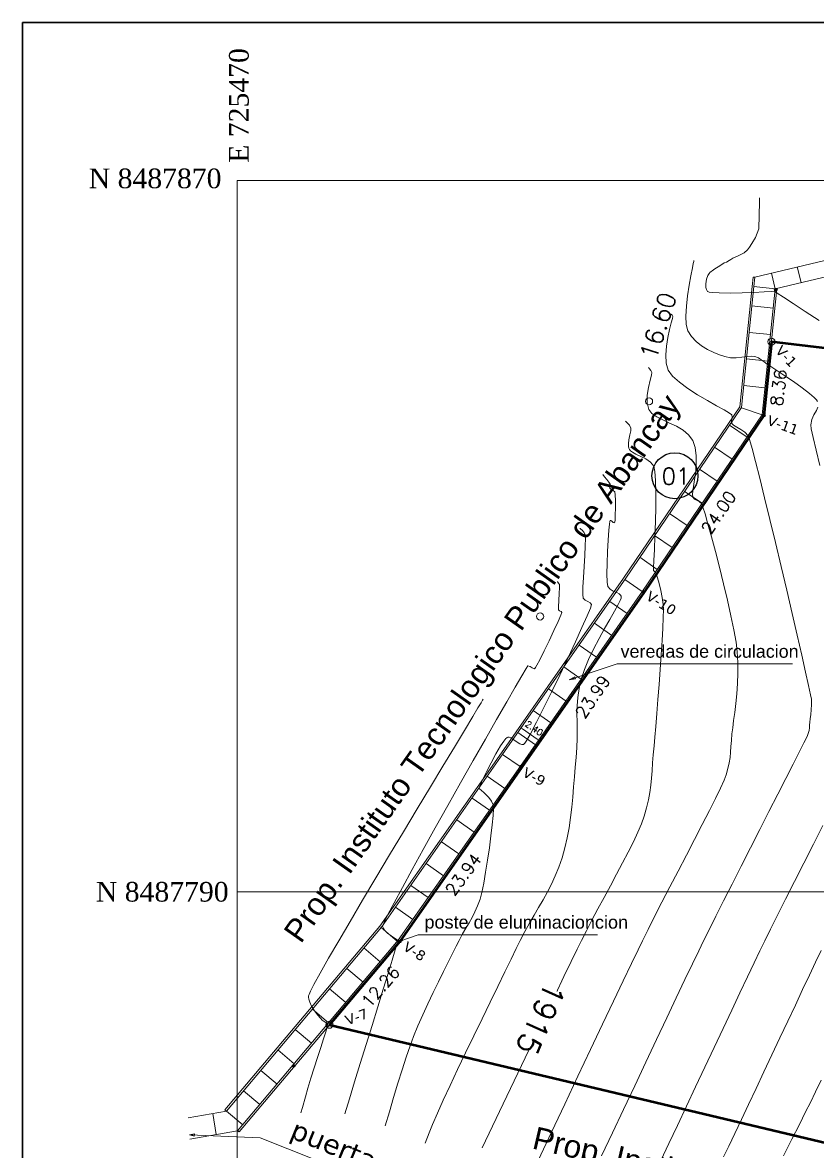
# Model space of a CAD drawing. Header units: metres. Extents: x 717911 to 838331, y 8495011 to 8501478.
# Drawn here: x 837811 to 837900.4, y 8496210 to 8496336.9 of the extents above; entities that cross this region are included whole.
import ezdxf

# ---------------------------------------------------------------- set-up
doc = ezdxf.new("R2010")
doc.units = ezdxf.units.M
doc.linetypes.add('ACAD_ISO02W100', pattern=[15, 12, -3])
doc.linetypes.add('HIDDEN2', pattern=[4.7625, 3.175, -1.5875])
for name, color, linetype, lineweight in [('1-blanco', 7, 'Continuous', 25), ('A-ACOTACION', 7, 'Continuous', 9), ('ACERO LONG', 211, 'Continuous', 35), ('Calles_Proy(0.015)', 151, 'ACAD_ISO02W100', 15), ('Cimientos', 1, 'Continuous', 50), ('COORD', 7, 'Continuous', 0), ('Cota de Nivel', 7, 'Continuous', 0), ('EICers.Inodoros', 190, 'Continuous', 0), ('linea de piso', 140, 'Continuous', 13), ('lotes', 2, 'Continuous', 13), ('lotes-R', 7, 'Continuous', 0), ('Structural - Grid_Pen_No__15', 214, 'Continuous', 25), ('vanos', 145, 'Continuous', 9)]:
    doc.layers.add(name, color=color, linetype=linetype, lineweight=lineweight)
doc.layers.add('2D Drafting - General_Pen_No__102', color=7, linetype='Continuous', lineweight=13, true_color=0xcccccc)
doc.layers.add('C-TOPO-MINR-N', color=7, linetype='Continuous', lineweight=0, true_color=0x346a34)
for name, color, linetype in [('AMBIENTA', 6, 'Continuous'), ('GRILLA', 7, 'Continuous'), ('SOMBREADO', 7, 'Continuous')]:
    doc.layers.add(name, color=color, linetype=linetype)
doc.styles.add('2mm', font='verdana.ttf', dxfattribs={"height": 8})
doc.styles.add('L120', font='times.ttf', dxfattribs={"height": 3})
doc.styles.add('NUMERACION', font='verdana.ttf', dxfattribs={"height": 2.5})
doc.styles.get("Standard").update_dxf_attribs({"font": 'simplex.shx'})

# ---------------------------------------------------------------- blocks, each defined once
blk = doc.blocks.new('_Dot')
at = {"color": 0, "linetype": 'ByBlock', "lineweight": -2}
blk.add_line((-0.5, 0), (-1, 0), dxfattribs=at)
at = {"color": 0, "linetype": 'ByBlock', "const_width": 0.5}
blk.add_lwpolyline([(-0.25, 0, 1), (0.25, 0, 1)], format="xyb", close=True, dxfattribs=at)

msp = doc.modelspace()

# ---------------------------------------------------------------- linework, layer by layer
at = {"layer": '2D Drafting - General_Pen_No__102', "color": 8, "linetype": 'Continuous', "lineweight": 0, "flags": 128}
for points, elevation in [([(837893.368, 8496308.316), (837919.178, 8496314.459)], -1920), ([(837895.647, 8496307.008), (837919.595, 8496312.708)], -1920), ([(837898.566, 8496307.702), (837898.149, 8496309.453)], -1920), ([(837893.368, 8496308.316), (837893.167, 8496308.316)], -1920), ([(837895.647, 8496307.008), (837895.23, 8496308.759)], -1920), ([(837895.647, 8496307.008), (837893.259, 8496307.251)], -1920), ([(837895.425, 8496304.826), (837893.037, 8496305.069)], -1920), ([(837895.121, 8496301.841), (837892.733, 8496302.084)], -1920), ([(837894.817, 8496298.857), (837892.429, 8496299.1)], -1920), ([(837894.513, 8496295.872), (837892.125, 8496296.115)], -1920), ([(837894.202, 8496292.802), (837891.871, 8496293.618)], -1920), ([(837892.512, 8496290.314), (837890.526, 8496291.662)], -1920), ([(837890.828, 8496287.832), (837888.842, 8496289.179)], -1920), ([(837889.143, 8496285.349), (837887.157, 8496286.697)], -1920), ([(837887.459, 8496282.867), (837885.473, 8496284.215)], -1920), ([(837885.774, 8496280.384), (837883.788, 8496281.732)], -1920), ([(837884.09, 8496277.902), (837882.104, 8496279.25)], -1920), ([(837882.405, 8496275.419), (837880.44, 8496276.797)], -1920), ([(837880.72, 8496272.937), (837878.755, 8496274.314)], -1920), ([(837879.003, 8496270.477), (837877.069, 8496271.832)], -1920), ([(837877.285, 8496268.017), (837875.347, 8496269.376)], -1920), ([(837875.568, 8496265.557), (837873.626, 8496266.919)], -1920), ([(837873.851, 8496263.098), (837871.904, 8496264.462)], -1920), ([(837872.147, 8496260.628), (837870.182, 8496262.006)], -1920), ([(837870.425, 8496258.172), (837868.46, 8496259.549)], -1920), ([(837868.703, 8496255.715), (837866.738, 8496257.093)], -1920), ([(837866.981, 8496253.258), (837865.016, 8496254.636)], -1920), ([(837865.259, 8496250.802), (837863.294, 8496252.179)], -1920), ([(837863.537, 8496248.345), (837861.572, 8496249.723)], -1920), ([(837861.815, 8496245.889), (837859.85, 8496247.266)], -1920), ([(837860.093, 8496243.432), (837858.128, 8496244.81)], -1920), ([(837858.371, 8496240.975), (837856.406, 8496242.353)], -1920), ([(837856.649, 8496238.519), (837854.684, 8496239.896)], -1920), ([(837854.927, 8496236.062), (837852.962, 8496237.44)], -1920), ([(837851.354, 8496235.151), (837853.188, 8496233.604)], -1920), ([(837849.42, 8496232.858), (837851.255, 8496231.311)], -1920), ([(837847.486, 8496230.564), (837849.321, 8496229.017)], -1920), ([(837845.552, 8496228.271), (837847.387, 8496226.724)], -1920), ([(837843.619, 8496225.977), (837845.453, 8496224.43)], -1920), ([(837841.685, 8496223.683), (837843.52, 8496222.136)], -1920), ([(837839.751, 8496221.39), (837841.586, 8496219.843)], -1920), ([(837837.817, 8496219.096), (837839.652, 8496217.549)], -1920), ([(837835.884, 8496216.802), (837837.719, 8496215.255)], -1920), ([(837829.672, 8496213.77), (837833.95, 8496214.509)], 0.963), ([(837832.82, 8496211.878), (837832.412, 8496214.243)], 0.963), ([(837833.95, 8496214.509), (837833.797, 8496214.638)], -1920), ([(837833.95, 8496214.509), (837835.785, 8496212.962)], -1920), ([(837829.85, 8496211.365), (837835.221, 8496212.293)], 0.963), ([(837835.221, 8496212.293), (837835.374, 8496212.164)], -1920)]:
    msp.add_lwpolyline(points, dxfattribs=dict(at, elevation=elevation))
at = {"layer": '2D Drafting - General_Pen_No__102', "linetype": 'Continuous', "lineweight": 9, "elevation": -1920, "flags": 128}
msp.add_lwpolyline([(837895.647, 8496307.008), (837895.848, 8496307.008)], dxfattribs=at)
at = {"layer": 'A-ACOTACION', "lineweight": 30, "flags": 128}
msp.add_lwpolyline([(837811.039, 8496336.937), (838331.239, 8496336.937), (838331.239, 8495954.437), (837811.039, 8495954.437), (837811.039, 8496336.937)], dxfattribs=at)
at = {"layer": 'ACERO LONG', "color": 2, "linetype": 'Continuous', "lineweight": 9}
for p, q in [((837867.202, 8496257.768, 0.963), (837867.174, 8496257.727, 0.963)), ((837869.17, 8496256.394, 0.963), (837869.142, 8496256.353, 0.963))]:
    msp.add_line(p, q, dxfattribs=at)
at = {"layer": 'AMBIENTA', "lineweight": 0, "elevation": 0.963, "flags": 128}
for points in [[(837837.738, 8496211.505), (837829.814, 8496211.86), (837830.352, 8496211.973), (837830.332, 8496211.709), (837829.814, 8496211.86)], [(837862.837, 8496201.519), (837837.738, 8496211.505)]]:
    msp.add_lwpolyline(points, dxfattribs=at)
at = {"layer": 'C-TOPO-MINR-N', "lineweight": 5, "elevation": 0.963, "flags": 128}
for points in [[(837835.162, 8496179.185), (837835.162, 8496319.185)], [(837995.162, 8496319.185), (837835.162, 8496319.185)], [(837835.162, 8496239.185), (837995.162, 8496239.185)]]:
    msp.add_lwpolyline(points, dxfattribs=at)
at = {"layer": 'Cimientos', "color": 1, "lineweight": 5}
for centre in [(837895.241, 8496301.047, 1921.926), (837881.484, 8496294.334, 1921.926), (837869.229, 8496270.141, 1921.926), (837845.54, 8496224.222, 1921.926)]:
    msp.add_circle(centre, 0.4, dxfattribs=at)
at = {"layer": 'EICers.Inodoros', "color": 1, "linetype": 'Continuous', "lineweight": 0, "elevation": -5, "flags": 128}
msp.add_lwpolyline([(837862.719, 8496210.375), (837862.72, 8496210.377), (837863.869, 8496212.803), (837865.073, 8496215.336), (837866.304, 8496217.919), (837867.534, 8496220.497), (837868.737, 8496223.014), (837869.886, 8496225.413), (837870.953, 8496227.639), (837871.912, 8496229.635), (837872.736, 8496231.345), (837873.398, 8496232.713), (837873.87, 8496233.683), (837874.429, 8496234.797), (837875.052, 8496235.991), (837875.72, 8496237.243), (837876.417, 8496238.534), (837877.126, 8496239.84), (837877.827, 8496241.143), (837878.505, 8496242.419), (837879.142, 8496243.647), (837879.72, 8496244.807), (837880.222, 8496245.878), (837880.63, 8496246.837), (837880.928, 8496247.664), (837881.204, 8496248.625), (837881.412, 8496249.515), (837881.564, 8496250.354), (837881.674, 8496251.166), (837881.755, 8496251.973), (837881.819, 8496252.797), (837881.88, 8496253.662), (837881.95, 8496254.588), (837882.044, 8496255.6), (837882.135, 8496256.553), (837882.242, 8496257.781), (837882.36, 8496259.22), (837882.484, 8496260.81), (837882.609, 8496262.487), (837882.729, 8496264.191), (837882.84, 8496265.86), (837882.936, 8496267.43), (837883.013, 8496268.841), (837883.065, 8496270.03), (837883.087, 8496270.936), (837883.075, 8496271.497), (837882.97, 8496272.27), (837882.804, 8496273.073), (837882.611, 8496273.833), (837882.424, 8496274.476), (837882.277, 8496274.931), (837882.204, 8496275.123), (837882.088, 8496275.208), (837881.98, 8496275.294), (837881.987, 8496275.613), (837882.022, 8496276.444), (837882.074, 8496277.666), (837882.133, 8496279.159), (837882.187, 8496280.802), (837882.226, 8496282.475), (837882.239, 8496284.056), (837882.214, 8496285.426), (837882.141, 8496286.464), (837882.009, 8496287.049), (837881.638, 8496287.51), (837881.125, 8496287.861), (837880.551, 8496288.141), (837879.994, 8496288.395), (837879.614, 8496288.606), (837879.394, 8496288.784), (837879.288, 8496288.917), (837879.248, 8496288.988), (837879.212, 8496289.079), (837879.165, 8496289.272), (837879.149, 8496289.585), (837879.201, 8496290.023), (837879.325, 8496290.556), (837879.435, 8496291.01), (837879.448, 8496291.319), (837879.271, 8496291.647), (837879.028, 8496291.913), (837878.839, 8496292.109)], dxfattribs=at)
at = {"layer": 'EICers.Inodoros', "color": 1, "linetype": 'Continuous', "lineweight": 0, "flags": 128}
msp.add_lwpolyline([(837896.593, 8496209.466), (837897.548, 8496211.352), (837898.387, 8496213.017), (837899.086, 8496214.412), (837899.622, 8496215.491), (837900.2, 8496216.676), (837900.832, 8496217.989)], dxfattribs=at)
at = {"layer": 'GRILLA', "color": 8}
msp.add_circle((837884.386, 8496285.963), 2.586, dxfattribs=at)
at = {"layer": 'linea de piso', "color": 4, "linetype": 'Continuous', "lineweight": 0}
msp.add_line((837867.252, 8496257.489, 0.963), (837868.892, 8496256.344, 0.963), dxfattribs=at)
at = {"layer": 'linea de piso', "color": 4, "linetype": 'Continuous', "lineweight": 0, "elevation": 0.963, "flags": 128}
for points in [[(837877.893, 8496264.825), (837872.483, 8496263.019)], [(837877.893, 8496264.825), (837897.604, 8496264.825)], [(837872.483, 8496263.019), (837873.128, 8496263.367), (837873.167, 8496263.248), (837873.208, 8496263.131), (837872.483, 8496263.019)], [(837855.536, 8496234.32), (837853.439, 8496233.623)], [(837855.536, 8496234.32), (837853.439, 8496233.623)], [(837855.536, 8496234.32), (837875.681, 8496234.32)], [(837855.536, 8496234.32), (837875.681, 8496234.32)], [(837853.439, 8496233.623), (837853.69, 8496233.763), (837853.707, 8496233.712), (837853.728, 8496233.649), (837853.439, 8496233.623)], [(837853.439, 8496233.623), (837853.69, 8496233.763), (837853.707, 8496233.712), (837853.728, 8496233.649), (837853.439, 8496233.623)]]:
    msp.add_lwpolyline(points, dxfattribs=at)
at = {"layer": 'linea de piso', "color": 1, "linetype": 'Continuous', "lineweight": 40}
for centre in [(837895.738, 8496306.905, -1920), (837894.394, 8496292.732, -3.037), (837880.832, 8496272.923, -1920), (837867.101, 8496253.254, -1920), (837853.444, 8496233.597, -3.037), (837841.517, 8496219.603, -1920)]:
    msp.add_circle(centre, 0.1, dxfattribs=at)
at = {"layer": 'vanos', "linetype": 'Continuous', "lineweight": 0, "flags": 128}
for points, elevation in [([(837900.608, 8496303.42), (837899.048, 8496304.459), (837897.68, 8496305.355), (837896.592, 8496306.057), (837895.874, 8496306.516), (837895.614, 8496306.68), (837895.56, 8496306.714), (837895.25, 8496306.696), (837894.435, 8496306.652), (837893.276, 8496306.596), (837891.937, 8496306.546), (837890.581, 8496306.516), (837889.37, 8496306.523), (837888.617, 8496306.564), (837888.231, 8496306.622), (837888.079, 8496306.676), (837888.039, 8496306.707), (837887.997, 8496306.764), (837887.931, 8496306.903), (837887.871, 8496307.159), (837887.861, 8496307.562), (837887.951, 8496308.095), (837888.095, 8496308.489), (837888.24, 8496308.733), (837888.353, 8496308.86), (837888.414, 8496308.911), (837888.464, 8496308.939), (837888.593, 8496309.028), (837888.875, 8496309.234), (837889.24, 8496309.483), (837889.646, 8496309.735), (837889.934, 8496309.9), (837890.196, 8496310.004), (837890.477, 8496310.189), (837890.678, 8496310.293), (837890.77, 8496310.352), (837890.882, 8496310.425), (837891.507, 8496310.689), (837892.162, 8496311.057), (837892.547, 8496311.371), (837892.786, 8496311.667), (837893.044, 8496312.101), (837893.46, 8496312.754), (837893.822, 8496313.724), (837893.871, 8496315.265), (837893.904, 8496316.754), (837893.914, 8496317.243)], -1), ([(837900.417, 8496294.336), (837900.311, 8496294.492), (837900.045, 8496294.776), (837899.523, 8496295.229), (837898.678, 8496295.875), (837897.716, 8496296.556), (837896.742, 8496297.216), (837895.858, 8496297.797), (837895.17, 8496298.243), (837894.781, 8496298.498), (837894.416, 8496298.767), (837894.101, 8496299.01), (837893.774, 8496299.215), (837893.372, 8496299.373), (837892.994, 8496299.406), (837892.495, 8496299.363), (837891.909, 8496299.291), (837891.272, 8496299.237), (837890.618, 8496299.247), (837889.982, 8496299.37), (837889.403, 8496299.57), (837888.752, 8496299.838), (837888.068, 8496300.177), (837887.394, 8496300.589), (837886.771, 8496301.074), (837886.239, 8496301.637), (837885.841, 8496302.277), (837885.669, 8496302.966), (837885.628, 8496303.913), (837885.687, 8496305.027), (837885.818, 8496306.218), (837885.992, 8496307.396), (837886.178, 8496308.47), (837886.347, 8496309.349), (837886.45, 8496309.851), (837886.5, 8496310.08), (837886.515, 8496310.152), (837886.517, 8496310.161), (837886.517, 8496310.161), (837886.516, 8496310.163), (837886.515, 8496310.164)], -2), ([(837876.142, 8496209.469), (837877.362, 8496212.052), (837878.611, 8496214.699), (837879.868, 8496217.362), (837881.112, 8496219.996), (837882.321, 8496222.553), (837883.472, 8496224.987), (837884.545, 8496227.25), (837885.517, 8496229.295), (837886.366, 8496231.077), (837887.072, 8496232.547), (837887.611, 8496233.66), (837888.229, 8496234.91), (837888.986, 8496236.425), (837889.856, 8496238.152), (837890.811, 8496240.042), (837891.827, 8496242.043), (837892.874, 8496244.104), (837893.928, 8496246.175), (837894.962, 8496248.204), (837895.948, 8496250.141), (837896.86, 8496251.935), (837897.672, 8496253.535), (837898.357, 8496254.889), (837898.887, 8496255.948), (837899.238, 8496256.659), (837899.381, 8496256.973), (837899.466, 8496257.309), (837899.509, 8496257.608), (837899.533, 8496257.912), (837899.562, 8496258.263), (837899.608, 8496258.632), (837899.669, 8496259.102), (837899.724, 8496259.645), (837899.751, 8496260.235), (837899.73, 8496260.845), (837899.641, 8496261.338), (837899.418, 8496262.381), (837899.081, 8496263.896), (837898.648, 8496265.802), (837898.137, 8496268.022), (837897.566, 8496270.476), (837896.953, 8496273.084), (837896.318, 8496275.768), (837895.679, 8496278.449), (837895.053, 8496281.047), (837894.459, 8496283.483), (837893.916, 8496285.679), (837893.442, 8496287.554), (837893.055, 8496289.031), (837892.775, 8496290.029), (837892.618, 8496290.47), (837892.261, 8496290.864), (837891.814, 8496291.184), (837891.362, 8496291.448), (837890.992, 8496291.669), (837890.788, 8496291.863), (837890.756, 8496292.183), (837890.826, 8496292.512), (837890.791, 8496292.829), (837890.533, 8496293.018), (837889.927, 8496293.366), (837889.065, 8496293.842), (837888.037, 8496294.421), (837886.937, 8496295.073), (837885.856, 8496295.769), (837884.885, 8496296.483), (837884.117, 8496297.185), (837883.644, 8496297.848), (837883.413, 8496298.648), (837883.355, 8496299.575), (837883.427, 8496300.56), (837883.583, 8496301.532), (837883.779, 8496302.42), (837883.97, 8496303.154), (837884.113, 8496303.664), (837884.161, 8496303.88), (837884.061, 8496304.038), (837883.956, 8496304.145)], -3), ([(837868.993, 8496208.958), (837870.492, 8496212.125), (837871.996, 8496215.301), (837873.476, 8496218.425), (837874.904, 8496221.435), (837876.249, 8496224.27), (837877.485, 8496226.869), (837878.58, 8496229.17), (837879.507, 8496231.111), (837880.237, 8496232.632), (837880.74, 8496233.672), (837881.364, 8496234.925), (837882.104, 8496236.382), (837882.933, 8496237.995), (837883.824, 8496239.716), (837884.75, 8496241.499), (837885.684, 8496243.296), (837886.599, 8496245.06), (837887.466, 8496246.745), (837888.26, 8496248.302), (837888.953, 8496249.685), (837889.518, 8496250.847), (837889.927, 8496251.741), (837890.154, 8496252.319), (837890.353, 8496253.029), (837890.49, 8496253.676), (837890.58, 8496254.287), (837890.641, 8496254.891), (837890.687, 8496255.514), (837890.736, 8496256.185), (837890.803, 8496256.931), (837890.884, 8496257.617), (837890.991, 8496258.429), (837891.111, 8496259.35), (837891.232, 8496260.361), (837891.342, 8496261.447), (837891.426, 8496262.588), (837891.473, 8496263.767), (837891.469, 8496264.968), (837891.402, 8496266.171), (837891.264, 8496267.246), (837891.018, 8496268.623), (837890.686, 8496270.229), (837890.29, 8496271.99), (837889.851, 8496273.831), (837889.391, 8496275.68), (837888.932, 8496277.463), (837888.495, 8496279.105), (837888.103, 8496280.533), (837887.777, 8496281.674), (837887.539, 8496282.453), (837887.411, 8496282.797), (837887.167, 8496283.032), (837886.875, 8496283.185), (837886.594, 8496283.339), (837886.384, 8496283.578), (837886.367, 8496283.892), (837886.439, 8496284.479), (837886.56, 8496285.271), (837886.686, 8496286.2), (837886.775, 8496287.199), (837886.785, 8496288.2), (837886.674, 8496289.136), (837886.4, 8496289.939), (837885.929, 8496290.581), (837885.296, 8496291.101), (837884.561, 8496291.529), (837883.783, 8496291.899), (837883.023, 8496292.24), (837882.341, 8496292.586), (837881.795, 8496292.968), (837881.446, 8496293.418), (837881.264, 8496294.168), (837881.281, 8496295.035), (837881.421, 8496295.913), (837881.606, 8496296.702), (837881.76, 8496297.298), (837881.805, 8496297.599), (837881.686, 8496297.819), (837881.524, 8496297.996), (837881.398, 8496298.127)], -4), ([(837900.675, 8496287.112), (837900.253, 8496288.859), (837899.928, 8496290.254), (837899.72, 8496291.227), (837899.651, 8496291.705), (837899.773, 8496292.289), (837900.024, 8496292.814), (837900.293, 8496293.305), (837900.448, 8496293.686)], -2), ([(837856.305, 8496210.896), (837856.736, 8496212.059), (837857.132, 8496213.021), (837857.675, 8496214.261), (837858.343, 8496215.731), (837859.112, 8496217.386), (837859.956, 8496219.178), (837860.852, 8496221.06), (837861.776, 8496222.984), (837862.704, 8496224.904), (837863.612, 8496226.772), (837864.475, 8496228.542), (837865.269, 8496230.167), (837865.971, 8496231.598), (837866.555, 8496232.79), (837866.999, 8496233.695), (837867.514, 8496234.703), (837868.033, 8496235.65), (837868.55, 8496236.553), (837869.061, 8496237.427), (837869.56, 8496238.289), (837870.043, 8496239.157), (837870.503, 8496240.046), (837870.937, 8496240.974), (837871.338, 8496241.956), (837871.701, 8496243.009), (837872.014, 8496244.117), (837872.27, 8496245.244), (837872.479, 8496246.386), (837872.648, 8496247.536), (837872.786, 8496248.688), (837872.9, 8496249.836), (837872.999, 8496250.974), (837873.091, 8496252.096), (837873.183, 8496253.196), (837873.284, 8496254.268), (837873.37, 8496255.388), (837873.4, 8496256.416), (837873.396, 8496257.378), (837873.38, 8496258.297), (837873.372, 8496259.198), (837873.395, 8496260.106), (837873.469, 8496261.044), (837873.616, 8496262.037), (837873.858, 8496263.108), (837874.203, 8496264.168), (837874.679, 8496265.304), (837875.245, 8496266.477), (837875.862, 8496267.647), (837876.487, 8496268.774), (837877.083, 8496269.817), (837877.607, 8496270.736), (837878.019, 8496271.492), (837878.242, 8496271.951), (837878.333, 8496272.198), (837878.352, 8496272.311), (837878.349, 8496272.351), (837878.328, 8496272.417), (837878.262, 8496272.534), (837878.11, 8496272.678), (837877.84, 8496272.831), (837877.453, 8496273.003), (837877.09, 8496273.21), (837876.834, 8496273.51), (837876.758, 8496274.003), (837876.738, 8496274.921), (837876.763, 8496276.115), (837876.818, 8496277.433), (837876.892, 8496278.725), (837876.971, 8496279.841), (837877.031, 8496280.505), (837877.069, 8496280.82), (837877.09, 8496280.924), (837877.098, 8496280.941), (837877.122, 8496280.947), (837877.182, 8496280.928), (837877.295, 8496280.849), (837877.455, 8496280.716), (837877.61, 8496280.655), (837877.654, 8496280.92), (837877.683, 8496281.542), (837877.695, 8496282.348), (837877.69, 8496283.167), (837877.665, 8496283.828), (837877.619, 8496284.16), (837877.437, 8496284.327), (837877.204, 8496284.436), (837877.051, 8496284.558), (837877.041, 8496284.712), (837877.088, 8496284.871), (837877.092, 8496285.038), (837876.967, 8496285.245), (837876.728, 8496285.55), (837876.468, 8496285.862), (837876.28, 8496286.091)], -6), ([(837873.721, 8496280.073), (837873.748, 8496280.04), (837873.819, 8496279.966), (837873.951, 8496279.833), (837874.141, 8496279.619), (837874.32, 8496279.296), (837874.334, 8496278.906), (837874.303, 8496278.093), (837874.242, 8496276.998), (837874.168, 8496275.76), (837874.098, 8496274.521), (837874.047, 8496273.421), (837874.031, 8496272.601), (837874.068, 8496272.2), (837874.28, 8496271.976), (837874.578, 8496271.829), (837874.857, 8496271.686), (837875.016, 8496271.475), (837874.894, 8496271.094), (837874.517, 8496270.199), (837873.934, 8496268.895), (837873.194, 8496267.283), (837872.343, 8496265.468), (837871.431, 8496263.553), (837870.506, 8496261.641), (837869.617, 8496259.836), (837868.81, 8496258.24), (837868.136, 8496256.958), (837867.723, 8496256.228), (837867.504, 8496255.886), (837867.407, 8496255.77), (837867.374, 8496255.747), (837867.308, 8496255.729), (837867.17, 8496255.729), (837866.953, 8496255.802), (837866.65, 8496255.992), (837866.262, 8496256.283), (837865.955, 8496256.474), (837865.734, 8496256.55), (837865.592, 8496256.552), (837865.523, 8496256.535), (837865.477, 8496256.511), (837865.363, 8496256.409), (837865.146, 8496256.136), (837864.787, 8496255.588), (837864.268, 8496254.695), (837863.721, 8496253.682), (837863.201, 8496252.673), (837862.764, 8496251.786), (837862.511, 8496251.247), (837862.396, 8496250.982), (837862.362, 8496250.887), (837862.359, 8496250.866), (837862.365, 8496250.839), (837862.39, 8496250.791), (837862.45, 8496250.73), (837862.556, 8496250.658), (837862.693, 8496250.546), (837862.855, 8496250.398), (837863.138, 8496250.135), (837863.468, 8496249.788), (837863.769, 8496249.385), (837863.965, 8496248.956), (837863.988, 8496248.537), (837863.945, 8496247.765), (837863.847, 8496246.719), (837863.703, 8496245.477), (837863.524, 8496244.12), (837863.321, 8496242.725), (837863.105, 8496241.372), (837862.884, 8496240.14), (837862.671, 8496239.108), (837862.475, 8496238.355), (837862.199, 8496237.579), (837861.901, 8496236.904), (837861.582, 8496236.292), (837861.243, 8496235.704), (837860.886, 8496235.103), (837860.514, 8496234.45), (837860.128, 8496233.707), (837859.803, 8496233.055), (837859.388, 8496232.237), (837858.902, 8496231.28), (837858.362, 8496230.21), (837857.786, 8496229.055), (837857.193, 8496227.839), (837856.6, 8496226.591), (837856.027, 8496225.335), (837855.49, 8496224.1), (837855.007, 8496222.911), (837854.612, 8496221.838), (837854.179, 8496220.575), (837853.72, 8496219.164), (837853.244, 8496217.644), (837852.76, 8496216.057), (837852.279, 8496214.442), (837851.809, 8496212.842)], -7), ([(837871.162, 8496274.054), (837871.179, 8496274.034), (837871.227, 8496273.986), (837871.313, 8496273.895), (837871.403, 8496273.742), (837871.403, 8496273.406), (837871.366, 8496272.722), (837871.319, 8496271.92), (837871.289, 8496271.233), (837871.302, 8496270.89), (837871.425, 8496270.778), (837871.585, 8496270.704), (837871.683, 8496270.599), (837871.569, 8496270.289), (837871.248, 8496269.562), (837870.784, 8496268.557), (837870.242, 8496267.415), (837869.688, 8496266.276), (837869.189, 8496265.28), (837868.871, 8496264.68), (837868.703, 8496264.393), (837868.633, 8496264.295), (837868.611, 8496264.278), (837868.567, 8496264.268), (837868.472, 8496264.287), (837868.32, 8496264.376), (837868.113, 8496264.529), (837867.867, 8496264.594), (837867.668, 8496264.296), (837867.176, 8496263.476), (837866.43, 8496262.202), (837865.472, 8496260.544), (837864.338, 8496258.57), (837863.071, 8496256.348), (837861.708, 8496253.949), (837860.289, 8496251.44), (837858.854, 8496248.891), (837857.441, 8496246.371), (837856.092, 8496243.947), (837854.844, 8496241.69), (837853.738, 8496239.668), (837852.813, 8496237.95), (837852.109, 8496236.604), (837851.73, 8496235.842), (837851.568, 8496235.477), (837851.522, 8496235.341), (837851.518, 8496235.306), (837851.536, 8496235.227), (837851.603, 8496235.068), (837851.77, 8496234.831), (837852.073, 8496234.531), (837852.497, 8496234.205), (837852.857, 8496233.968), (837853.033, 8496233.857), (837853.161, 8496233.774), (837853.253, 8496233.681), (837853.176, 8496233.403), (837852.948, 8496232.646), (837852.592, 8496231.481), (837852.13, 8496229.978), (837851.584, 8496228.207), (837850.976, 8496226.238), (837850.329, 8496224.142), (837849.664, 8496221.988), (837849.003, 8496219.846), (837848.369, 8496217.787), (837847.784, 8496215.88), (837847.27, 8496214.196)], -8), ([(837862.825, 8496260.842), (837862.756, 8496260.726), (837862.584, 8496260.436), (837862.245, 8496259.869), (837861.653, 8496258.883), (837860.714, 8496257.322), (837859.585, 8496255.448), (837858.3, 8496253.316), (837856.895, 8496250.982), (837855.404, 8496248.501), (837853.861, 8496245.929), (837852.3, 8496243.322), (837850.758, 8496240.734), (837849.267, 8496238.222), (837847.863, 8496235.841), (837846.58, 8496233.647), (837845.452, 8496231.695), (837844.515, 8496230.041), (837843.802, 8496228.74), (837843.417, 8496227.991), (837843.248, 8496227.617), (837843.196, 8496227.465), (837843.189, 8496227.42), (837843.193, 8496227.312), (837843.224, 8496227.093), (837843.325, 8496226.756), (837843.535, 8496226.306), (837843.87, 8496225.773), (837844.223, 8496225.308), (837844.524, 8496224.953), (837844.706, 8496224.749), (837844.935, 8496224.575), (837845.167, 8496224.448), (837845.314, 8496224.265), (837845.276, 8496224.004), (837845.121, 8496223.444), (837844.874, 8496222.644), (837844.559, 8496221.662), (837844.201, 8496220.556), (837843.824, 8496219.385), (837843.454, 8496218.207), (837843.113, 8496217.081), (837842.841, 8496216.131), (837842.498, 8496214.902), (837842.337, 8496214.32)], -9), ([(837882.789, 8496208.938), (837883.698, 8496210.859), (837884.666, 8496212.908), (837885.675, 8496215.048), (837886.709, 8496217.244), (837887.753, 8496219.461), (837888.789, 8496221.662), (837889.803, 8496223.812), (837890.776, 8496225.876), (837891.694, 8496227.817), (837892.54, 8496229.601), (837893.297, 8496231.191), (837893.95, 8496232.552), (837894.482, 8496233.648), (837895.131, 8496234.962), (837895.925, 8496236.553), (837896.835, 8496238.364), (837897.83, 8496240.335), (837898.879, 8496242.408), (837899.953, 8496244.524), (837901.02, 8496246.626)], -2), ([(837889.84, 8496209.364), (837890.435, 8496210.585), (837891.115, 8496211.997), (837891.865, 8496213.568), (837892.672, 8496215.268), (837893.521, 8496217.065), (837894.4, 8496218.93), (837895.293, 8496220.831), (837896.189, 8496222.737), (837897.072, 8496224.617), (837897.93, 8496226.441), (837898.748, 8496228.178), (837899.513, 8496229.797), (837900.211, 8496231.267), (837900.829, 8496232.557)], -1)]:
    msp.add_lwpolyline(points, dxfattribs=dict(at, elevation=elevation))

# ---------------------------------------------------------------- block references
at = {"layer": 'Cota de Nivel', "lineweight": 9, "xscale": 0.2, "yscale": 0.2, "zscale": 0.2}
for p, rotation in [((837867.088, 8496257.604, 0.963), 145.0789914194786), ((837869.056, 8496256.23, 0.963), 325.0789914194786)]:
    msp.add_blockref('_Dot', p, dxfattribs=dict(at, rotation=rotation))

# ---------------------------------------------------------------- texts
at = {"attachment_point": 1, "style": '2mm'}
for s, insert, char_height, width, rotation in [('{\\fArial|b0|i0|c0|p34; Prop. Instituto Tecnologico Publico de Abancay }', (837839.678, 8496233.909, 0.963), 2.53757, 78.67405, 54.80093), ('{\\fArial|b0|i0|c0|p34; veredas de circulacion}', (837877.72, 8496266.948, 0.963), 1.44, 44.64536, 359.96923), ('{\\fArial|b0|i0|c0|p34; poste de eluminacioncion}', (837855.665, 8496236.496, 0.963), 1.452, 45.0174, 359.96923), ('{\\fArial|b0|i0|c0|p34; poste de eluminacioncion}', (837855.665, 8496236.496, 0.963), 1.452, 45.0174, 359.96923), ('{\\fArial|b0|i0|c0|p34; Prop. Instituto Tecnologico Publico de Abancay }', (837867.834, 8496213.026, -1727.904), 2.53757, 78.67405, 346.93998)]:
    msp.add_mtext(s, dxfattribs=dict(at, insert=insert, char_height=char_height, width=width, rotation=rotation))
at = {"layer": '1-blanco', "linetype": 'Continuous', "lineweight": 9, "insert": (837835.373, 8496327.616, 0.963), "char_height": 2.20999, "attachment_point": 5, "rotation": 90, "style": 'L120'}
msp.add_mtext('\\A1;E 725470', dxfattribs=at)
at = {"layer": '1-blanco', "linetype": 'Continuous', "lineweight": 9, "char_height": 2.20999, "attachment_point": 5, "style": 'L120'}
for s, insert in [('\\A1;N 8487870', (837825.942, 8496319.397, 0.963)), ('\\A1;N 8487790', (837826.742, 8496239.163, 0.963))]:
    msp.add_mtext(s, dxfattribs=dict(at, insert=insert))
at = {"layer": 'ACERO LONG', "color": 0, "linetype": 'Continuous', "lineweight": 9, "insert": (837882.489, 8496302.831, -1920), "char_height": 2, "attachment_point": 5, "rotation": 72.32631}
msp.add_mtext('\\A1;16.60', dxfattribs=at)
at = {"layer": 'COORD', "lineweight": 30, "insert": (837884.505, 8496285.908), "char_height": 1.8816, "width": 2.84199, "attachment_point": 5}
msp.add_mtext('\\A1;01', dxfattribs=at)
at = {"layer": 'lotes', "color": 1, "lineweight": 5, "style": 'NUMERACION'}
for s, rotation, p in [('V-1', 313.24479, (837895.604, 8496299.964, 14058.822)), ('V-11', 340.14989, (837894.646, 8496291.741, 14057.222)), ('V-10', 328.12948, (837881.033, 8496272.114, 12140.259)), ('V-9', 331.65445, (837867.146, 8496252.245, 12140.259)), ('V-8', 327.67872, (837853.717, 8496232.7, 12140.259)), ('V-7', 20.02889, (837847.556, 8496224.144, 14058.822))]:
    msp.add_text(s, height=1.1291, rotation=rotation, dxfattribs=at).set_placement(p)
at = {"layer": 'lotes', "color": 0, "lineweight": 0, "style": 'NUMERACION'}
msp.add_text('puerta de ingreso ', height=2.22512, rotation=337.77095, dxfattribs=at).set_placement((837840.972, 8496211.568, 0.963))
at = {"layer": 'lotes-R', "color": 0, "linetype": 'Continuous', "lineweight": 9, "attachment_point": 5}
for s, insert, char_height, rotation in [('8.36', (837896.043, 8496295.871, 5), 1.3824, 82.94177), ('24.00', (837889.306, 8496281.835, 0.963), 1.3824, 55.97971), ('23.99', (837875.147, 8496261.11, 0.963), 1.3824, 55.97971), ('2.40', (837868.563, 8496257.568, 0.963), 0.72, 325.07899), ('23.94', (837860.597, 8496241.121, 0.963), 1.3824, 53.21411), ('12.26', (837851.302, 8496228.509, 0.963), 1.3824, 48.91496)]:
    msp.add_mtext(s, dxfattribs=dict(at, insert=insert, char_height=char_height, rotation=rotation))

# ---------------------------------------------------------------- next in the draw order: texts
at = {"layer": 'Calles_Proy(0.015)', "linetype": 'Continuous', "lineweight": 9, "insert": (837869.297, 8496224.918, -1923), "char_height": 2.471, "width": 5.61424, "attachment_point": 5, "rotation": 245.53753, "bg_fill": 3, "box_fill_scale": 1.288462, "bg_fill_color": 256, "bg_fill_true_color": 13158600, "bg_fill_transparency": 0}
msp.add_mtext('1915', dxfattribs=at)

# ---------------------------------------------------------------- next in the draw order: linework, layer by layer
at = {"layer": '2D Drafting - General_Pen_No__102', "color": 8, "linetype": 'Continuous', "lineweight": 0, "elevation": -1920, "flags": 128}
for points in [[(837893.167, 8496308.316), (837893.061, 8496307.271), (837891.68, 8496293.719), (837878.61, 8496274.457), (837864.891, 8496254.807), (837851.223, 8496235.306), (837833.797, 8496214.638)], [(837893.368, 8496308.316), (837893.259, 8496307.251), (837891.874, 8496293.649), (837878.775, 8496274.343), (837865.055, 8496254.692), (837851.381, 8496235.184), (837833.95, 8496214.509)], [(837895.647, 8496307.008), (837894.201, 8496292.803), (837880.752, 8496272.983), (837867.022, 8496253.316), (837853.285, 8496233.719), (837835.221, 8496212.293)], [(837895.848, 8496307.008), (837894.394, 8496292.732), (837880.917, 8496272.869), (837867.186, 8496253.202), (837853.444, 8496233.597), (837835.374, 8496212.164)], [(837895.848, 8496307.008), (837894.394, 8496292.732), (837880.917, 8496272.869), (837867.186, 8496253.202), (837853.444, 8496233.597), (837835.374, 8496212.164)]]:
    msp.add_lwpolyline(points, dxfattribs=at)
at = {"layer": 'SOMBREADO', "color": 0, "linetype": 'Continuous', "lineweight": 50, "elevation": 0.963, "flags": 128}
msp.add_lwpolyline([(837867.186, 8496253.202), (837853.444, 8496233.597), (837845.54, 8496224.222), (837845.54, 8496224.222), (837969.59, 8496194.706), (837969.59, 8496194.706), (837969.59, 8496194.706), (837975.852, 8496206.393), (837982.517, 8496226.268), (837982.067, 8496263.826), (837986.065, 8496290.212), (837986.065, 8496290.212), (837986.065, 8496290.212), (837895.241, 8496301.047), (837894.394, 8496292.732), (837880.917, 8496272.869)], close=True, dxfattribs=at)
at = {"layer": 'Structural - Grid_Pen_No__15', "linetype": 'HIDDEN2', "lineweight": 9, "elevation": 0.963, "flags": 128}
msp.add_lwpolyline([(837867.186, 8496253.202), (837853.444, 8496233.597), (837845.54, 8496224.222), (837845.54, 8496224.222), (837969.59, 8496194.706), (837969.59, 8496194.706), (837969.59, 8496194.706), (837975.852, 8496206.393), (837982.517, 8496226.268), (837982.067, 8496263.826), (837986.065, 8496290.212), (837986.065, 8496290.212), (837986.065, 8496290.212), (837895.241, 8496301.047), (837894.394, 8496292.732), (837880.917, 8496272.869)], close=True, dxfattribs=at)

doc.saveas('drawing.dxf')
